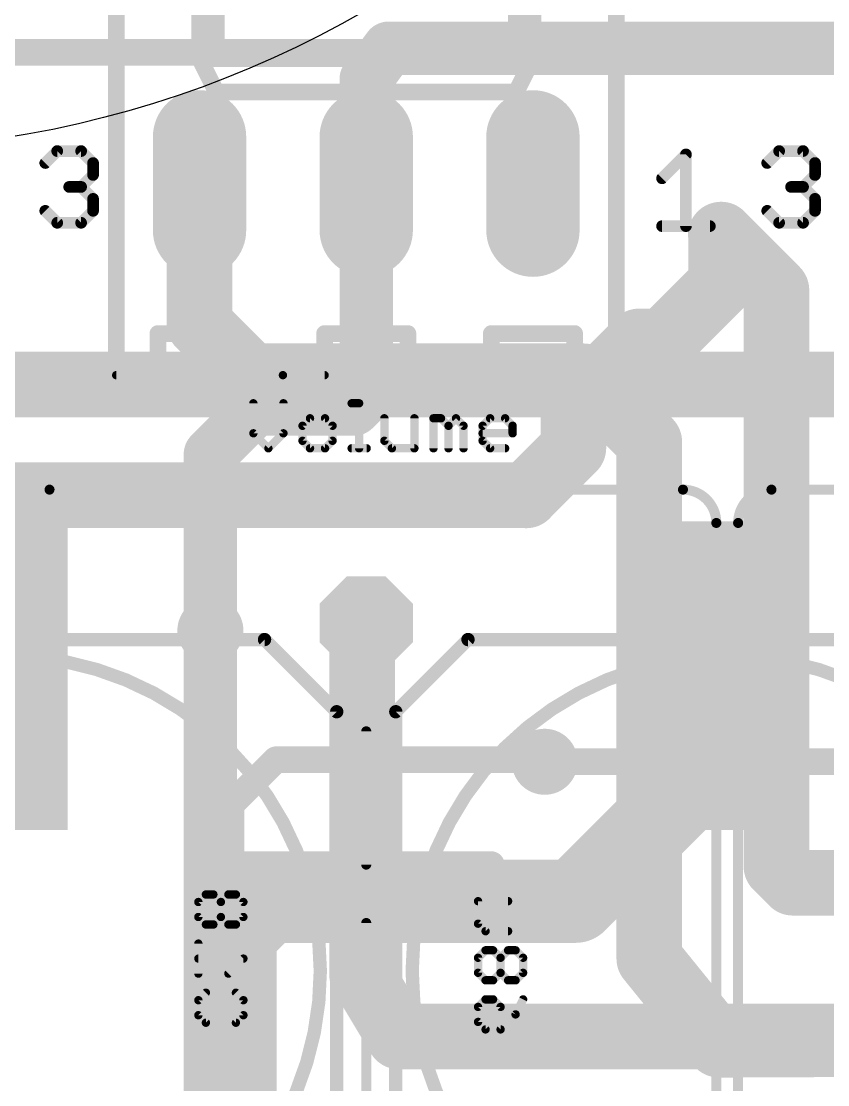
# Model space of a CAD drawing. Header units: inches. Extents: x -5 to 142, y -3 to 122.
# Drawn here: x 23.74 to 36.03, y 63.77 to 79.97 of the extents above; entities that cross this region are included whole.
import ezdxf

# ---------------------------------------------------------------- set-up
doc = ezdxf.new("R2010")
doc.units = ezdxf.units.IN
doc.header["$MEASUREMENT"] = 0
for name, color, linetype in [('1', 22, 'Continuous'), ('15', 22, 'Continuous'), ('16', 175, 'Continuous'), ('17', 82, 'Continuous'), ('18', 82, 'Continuous'), ('2', 175, 'Continuous'), ('21', 253, 'Continuous'), ('22', 253, 'Continuous'), ('26', 253, 'Continuous'), ('27', 253, 'Continuous'), ('28', 253, 'Continuous'), ('51', 253, 'Continuous'), ('52', 253, 'Continuous')]:
    doc.layers.add(name, color=color, linetype=linetype)

# ---------------------------------------------------------------- blocks, each defined once
blk = doc.blocks.new('OCTAGONP')
at = {"const_width": 0.5}
blk.add_lwpolyline([(-0.25, -0.1036), (-0.25, 0.1036), (-0.1036, 0.25), (0.1036, 0.25), (0.25, 0.1036), (0.25, -0.1036), (0.1036, -0.25), (-0.1036, -0.25), (-0.25, -0.1036), (-0.25, 0.1036)], dxfattribs=at)
blk = doc.blocks.new('ROUNDP')
at = {"const_width": 0.5}
blk.add_lwpolyline([(0, -0.25, 1), (0, 0.25, 1), (0, -0.25)], format="xyb", dxfattribs=at)
blk = doc.blocks.new('RECT')
blk.add_solid([(-0.5, -0.5), (0.5, -0.5), (-0.5, 0.5), (0.5, 0.5)])
blk = doc.blocks.new('LONGP100')
at = {"const_width": 1}
blk.add_lwpolyline([(-0.5, 0), (0.5, 0)], dxfattribs=at)
at = {"const_width": 0.5}
for points in [[(-0.5, 0.25, 1), (-0.5, -0.25)], [(0.5, -0.25, 1), (0.5, 0.25)]]:
    blk.add_lwpolyline(points, format="xyb", dxfattribs=at)
blk = doc.blocks.new('ROUNDV')
at = {"const_width": 0.5}
blk.add_lwpolyline([(0, -0.25, 1), (0, 0.25, 1), (0, -0.25)], format="xyb", dxfattribs=at)

msp = doc.modelspace()

# ---------------------------------------------------------------- linework, layer by layer
msp.add_circle((21, 94), 16)
at = {"layer": '1'}
for points, const_width in [([(29, 79.0938), (29.3438, 79.5625)], 0.8128), ([(29.3438, 79.5625), (44.1562, 79.5625)], 0.8128), ([(29, 77.5), (29, 79.0938)], 0.8128), ([(39.1875, 74.4375), (15.6475, 74.4375)], 1), ([(31.4375, 72.75), (18.25, 72.75)], 1), ([(28.9375, 70.7405), (29, 70.803)], 1), ([(28.9375, 65.4375), (28.9375, 70.7405)], 1), ([(26.625, 44), (26.625, 70.6875)], 0.8128), ([(31.7188, 68.6875), (41.2188, 68.6875)], 0.4064), ([(29.5, 64.5), (28.9375, 65.4375)], 1), ([(49.0625, 64.5), (29.5, 64.5)], 1)]:
    msp.add_lwpolyline(points, dxfattribs=dict(at, const_width=const_width))
for points, const_width in [([(29.3438, 79.7657, 1), (29.3438, 79.3593)], 0.4064), ([(29.5076, 79.4423, 1), (29.1799, 79.6827)], 0.4064), ([(29.2032, 79.0938, 1), (28.7968, 79.0938)], 0.4064), ([(28.8361, 79.2139, 1), (29.1639, 78.9736)], 0.4064), ([(28.7968, 77.5, 1), (29.2032, 77.5)], 0.4064), ([(31.4375, 72.5, 1), (31.4375, 73)], 0.5), ([(29.1875, 70.7405, 1), (28.6875, 70.7405)], 0.5), ([(28.7607, 70.9173, 1), (29.1143, 70.5637)], 0.5), ([(29.1768, 70.6262, 1), (28.8232, 70.9798)], 0.5), ([(26.8282, 70.6875, 1), (26.4218, 70.6875)], 0.4064), ([(31.7188, 68.7891, 1), (31.7188, 68.5859)], 0.2032), ([(29.1519, 65.5661, 1), (28.7231, 65.3089)], 0.5), ([(28.6875, 65.4375, 1), (29.1875, 65.4375)], 0.5), ([(29.5, 64.75, 1), (29.5, 64.25)], 0.5), ([(29.2856, 64.3714, 1), (29.7144, 64.6286)], 0.5)]:
    msp.add_lwpolyline(points, format="xyb", dxfattribs=dict(at, const_width=const_width))
at = {"layer": '15'}
for points, const_width in [([(45.875, 79.5), (20.8125, 79.5)], 0.4064), ([(26.46, 77.5), (26.46, 75.3525)], 1), ([(35.25, 75.875), (34.4062, 76.7188)], 1), ([(35.25, 67.0938), (35.25, 75.875)], 1), ([(26.46, 75.3525), (27.25, 74.5625)], 1), ([(27.25, 74.5625), (32.3125, 74.5625)], 1), ([(32.3125, 74.5625), (33.3125, 73.5625)], 1), ([(33.3125, 73.5625), (33.3125, 65.6875)], 1), ([(35.5, 66.8438), (35.25, 67.0938)], 1), ([(43.0312, 66.8438), (35.5, 66.8438)], 1), ([(33.3125, 65.6875), (34.375, 64.375)], 1), ([(34.375, 64.375), (49.5, 64.4375)], 1)]:
    msp.add_lwpolyline(points, dxfattribs=dict(at, const_width=const_width))
at = {"layer": '15', "const_width": 0.5}
for points in [[(26.71, 77.5, 1), (26.21, 77.5)], [(34.583, 76.8955, 1), (34.2295, 76.542)], [(35.5, 75.875, 1), (35, 75.875)], [(35.0732, 75.6982, 1), (35.4268, 76.0518)], [(26.6368, 75.5293, 1), (26.2832, 75.1757)], [(26.21, 75.3525, 1), (26.71, 75.3525)], [(27.25, 74.8125, 1), (27.25, 74.3125)], [(32.4893, 74.7393, 1), (32.1357, 74.3857)], [(32.3125, 74.3125, 1), (32.3125, 74.8125)], [(27.0732, 74.3857, 1), (27.4268, 74.7393)], [(33.5625, 73.5625, 1), (33.0625, 73.5625)], [(33.1357, 73.3857, 1), (33.4893, 73.7393)], [(35.4268, 67.2705, 1), (35.0732, 66.917)], [(35, 67.0938, 1), (35.5, 67.0938)], [(35.5, 67.0938, 1), (35.5, 66.5938)], [(35.3232, 66.667, 1), (35.6768, 67.0205)], [(33.5068, 65.8448, 1), (33.1182, 65.5302)], [(33.0625, 65.6875, 1), (33.5625, 65.6875)], [(34.374, 64.625, 1), (34.376, 64.125)], [(34.1807, 64.2177, 1), (34.5693, 64.5323)]]:
    msp.add_lwpolyline(points, format="xyb", dxfattribs=at)
at = {"layer": '16'}
for points, const_width in [([(29, 74.25), (29, 77.5)], 0.8128), ([(34.4062, 76.7188), (34.4062, 75.9688)], 1), ([(34.4062, 75.9688), (33.5312, 75.0938)], 1), ([(33.1562, 75.0938), (32.1562, 74.0938)], 1), ([(33.5312, 75.0938), (33.1562, 75.0938)], 1), ([(28.8125, 74.0625), (29, 74.25)], 0.8128), ([(32.1562, 74.0938), (32.1562, 73.4688)], 1), ([(26.625, 73.375), (27.3125, 74.0625)], 0.8128), ([(27.3125, 74.0625), (28.8125, 74.0625)], 0.8128), ([(32.1562, 73.4688), (31.4375, 72.75)], 1), ([(26.625, 70.6875), (26.625, 73.375)], 0.8128), ([(19.75, 66.25), (23.5, 70)], 1.27), ([(34.5, 70), (34.5, 68.875)], 1.27), ([(34.5, 68.875), (32.1875, 66.5625)], 1.27), ([(27.5, 66.5625), (27, 66.0625)], 1.27), ([(32.1875, 66.5625), (27.5, 66.5625)], 1.27), ([(27, 66.0625), (27, 57.25)], 1.27)]:
    msp.add_lwpolyline(points, dxfattribs=dict(at, const_width=const_width))
for points, const_width in [([(29.2032, 77.5, 1), (28.7968, 77.5)], 0.4064), ([(34.6562, 76.7188, 1), (34.1562, 76.7188)], 0.5), ([(34.583, 75.792, 1), (34.2295, 76.1455)], 0.5), ([(34.1562, 75.9688, 1), (34.6562, 75.9688)], 0.5), ([(33.1562, 75.3438, 1), (33.1562, 74.8438)], 0.5), ([(33.333, 74.917, 1), (32.9795, 75.2705)], 0.5), ([(33.5312, 74.8438, 1), (33.5312, 75.3438)], 0.5), ([(33.3545, 75.2705, 1), (33.708, 74.917)], 0.5), ([(29.1437, 74.1063, 1), (28.8563, 74.3937)], 0.4064), ([(32.4062, 74.0938, 1), (31.9062, 74.0938)], 0.5), ([(27.3125, 74.2657, 1), (27.3125, 73.8593)], 0.4064), ([(27.4562, 73.9188, 1), (27.1688, 74.2062)], 0.4064), ([(28.6688, 74.2062, 1), (28.9562, 73.9188)], 0.4064), ([(28.7968, 74.25, 1), (29.2032, 74.25)], 0.4064), ([(28.8125, 73.8593, 1), (28.8125, 74.2657)], 0.4064), ([(31.9795, 74.2705, 1), (32.333, 73.917)], 0.5), ([(32.333, 73.292, 1), (31.9795, 73.6455)], 0.5), ([(26.8282, 73.375, 1), (26.4218, 73.375)], 0.4064), ([(26.4813, 73.5187, 1), (26.7687, 73.2313)], 0.4064), ([(31.9062, 73.4688, 1), (32.4062, 73.4688)], 0.5), ([(31.2607, 72.9268, 1), (31.6143, 72.5732)], 0.5), ([(26.4218, 70.6875, 1), (26.8282, 70.6875)], 0.4064), ([(23.7245, 69.7755, 1), (23.2755, 70.2245)], 0.635), ([(34.8175, 70, 1), (34.1825, 70)], 0.635), ([(34.7245, 68.6505, 1), (34.2755, 69.0995)], 0.635), ([(34.1825, 68.875, 1), (34.8175, 68.875)], 0.635), ([(27.5, 66.88, 1), (27.5, 66.245)], 0.635), ([(27.7245, 66.338, 1), (27.2755, 66.787)], 0.635), ([(31.963, 66.787, 1), (32.412, 66.338)], 0.635), ([(32.1875, 66.245, 1), (32.1875, 66.88)], 0.635), ([(27.3175, 66.0625, 1), (26.6825, 66.0625)], 0.635), ([(26.7755, 66.287, 1), (27.2245, 65.838)], 0.635)]:
    msp.add_lwpolyline(points, format="xyb", dxfattribs=dict(at, const_width=const_width))
at = {"layer": '2', "const_width": 0.4064}
for points in [[(18.5625, 79.5), (45.875, 79.5)], [(26.9375, 68.0312), (27.625, 68.7188)], [(27.625, 68.7188), (31.6875, 68.7188)], [(31.6875, 68.7188), (31.7188, 68.6875)], [(26.9375, 47.9062), (26.9375, 68.0312)]]:
    msp.add_lwpolyline(points, dxfattribs=at)
at = {"layer": '2', "const_width": 0.2032}
for points in [[(27.625, 68.8203, 1), (27.625, 68.6172)], [(27.6968, 68.6469, 1), (27.5532, 68.7906)], [(31.7593, 68.7906, 1), (31.6157, 68.6469)], [(31.6875, 68.6172, 1), (31.6875, 68.8203)], [(31.6469, 68.6157, 1), (31.7906, 68.7593)], [(27.0391, 68.0312, 1), (26.8359, 68.0312)], [(26.8657, 68.1031, 1), (27.0093, 67.9594)]]:
    msp.add_lwpolyline(points, format="xyb", dxfattribs=at)
at = {"layer": '21'}
for points, const_width in [([(25.19, 77.5), (25.19, 80.421)], 0.254), ([(26.46, 79.405), (26.46, 80.421)], 0.254), ([(26.714, 80.421), (26.714, 79.405)], 0.254), ([(31.286, 80.421), (31.286, 79.405)], 0.254), ([(31.54, 79.405), (31.54, 80.421)], 0.254), ([(32.81, 77.5), (32.81, 80.421)], 0.254), ([(26.46, 79.405), (26.714, 79.405)], 0.254), ([(26.46, 79.405), (26.714, 78.897)], 0.254), ([(26.714, 79.405), (31.286, 79.405)], 0.254), ([(31.286, 79.405), (31.54, 79.405)], 0.254), ([(31.286, 78.897), (31.54, 79.405)], 0.254), ([(26.714, 78.897), (31.286, 78.897)], 0.254), ([(24.109, 77.8125), (24.2912, 77.9947)], 0.1778), ([(24.2912, 77.9947), (24.6556, 77.9947)], 0.1778), ([(24.6556, 77.9947), (24.8378, 77.8125)], 0.1778), ([(33.507, 77.5796), (33.8714, 77.9439)], 0.1778), ([(33.8714, 77.9439), (33.8714, 76.8508)], 0.1778), ([(35.109, 77.8125), (35.2912, 77.9947)], 0.1778), ([(35.2912, 77.9947), (35.6556, 77.9947)], 0.1778), ([(35.6556, 77.9947), (35.8378, 77.8125)], 0.1778), ([(24.8378, 77.8125), (24.8378, 77.6304)], 0.1778), ([(35.8378, 77.8125), (35.8378, 77.6304)], 0.1778), ([(24.8378, 77.6304), (24.6556, 77.4482)], 0.1778), ([(35.8378, 77.6304), (35.6556, 77.4482)], 0.1778), ([(24.6556, 77.4482), (24.4734, 77.4482)], 0.1778), ([(24.6556, 77.4482), (24.8378, 77.266)], 0.1778), ([(25.19, 77.5), (25.19, 74.579)], 0.254), ([(32.81, 77.5), (32.81, 74.579)], 0.254), ([(35.6556, 77.4482), (35.4734, 77.4482)], 0.1778), ([(35.6556, 77.4482), (35.8378, 77.266)], 0.1778), ([(24.8378, 77.266), (24.8378, 77.0838)], 0.1778), ([(35.8378, 77.266), (35.8378, 77.0838)], 0.1778), ([(24.2912, 76.9016), (24.109, 77.0838)], 0.1778), ([(24.8378, 77.0838), (24.6556, 76.9016)], 0.1778), ([(35.2912, 76.9016), (35.109, 77.0838)], 0.1778), ([(35.8378, 77.0838), (35.6556, 76.9016)], 0.1778), ([(24.6556, 76.9016), (24.2912, 76.9016)], 0.1778), ([(35.6556, 76.9016), (35.2912, 76.9016)], 0.1778), ([(33.507, 76.8508), (34.2358, 76.8508)], 0.1778), ([(25.825, 74.579), (25.825, 75.214)], 0.254), ([(25.825, 75.214), (27.095, 75.214)], 0.254), ([(27.095, 75.214), (27.095, 74.579)], 0.254), ([(28.365, 74.579), (28.365, 75.214)], 0.254), ([(28.365, 75.214), (29.635, 75.214)], 0.254), ([(29.635, 75.214), (29.635, 74.579)], 0.254), ([(30.905, 74.579), (30.905, 75.214)], 0.254), ([(30.905, 75.214), (32.175, 75.214)], 0.254), ([(32.175, 75.214), (32.175, 74.579)], 0.254), ([(25.19, 74.579), (27.73, 74.579)], 0.127), ([(25.444, 74.579), (25.825, 74.579)], 0.254), ([(27.095, 74.579), (25.825, 74.579)], 0.254), ([(27.095, 74.579), (28.365, 74.579)], 0.254), ([(28.365, 74.579), (27.73, 74.579)], 0.127), ([(29.635, 74.579), (28.365, 74.579)], 0.254), ([(29.635, 74.579), (30.905, 74.579)], 0.254), ([(32.175, 74.579), (30.905, 74.579)], 0.254), ([(32.175, 74.579), (32.81, 74.579)], 0.254), ([(24.174, 72.835), (33.826, 72.835)], 0.1524), ([(35.174, 72.835), (44.826, 72.835)], 0.1524), ([(34.334, 72.327), (34.334, 46.673)], 0.1524), ([(34.666, 46.673), (34.666, 72.327)], 0.1524), ([(29, 69.152), (29, 67.12)], 0.1524), ([(29, 67.12), (27.095, 67.12)], 0.4064), ([(30.905, 67.12), (29, 67.12)], 0.4064), ([(29, 66.231), (27.095, 66.231)], 0.4064), ([(30.905, 66.231), (29, 66.231)], 0.4064), ([(29, 66.231), (29, 49.848)], 0.1524)]:
    msp.add_lwpolyline(points, dxfattribs=dict(at, const_width=const_width))
for points, const_width in [([(26.46, 79.4685, 1), (26.46, 79.3415)], 0.127), ([(26.5168, 79.4334, 1), (26.4032, 79.3766)], 0.127), ([(26.3965, 79.405, 1), (26.5235, 79.405)], 0.127), ([(26.714, 79.4685, 1), (26.714, 79.3415)], 0.127), ([(26.6505, 79.405, 1), (26.7775, 79.405)], 0.127), ([(26.714, 79.3415, 1), (26.714, 79.4685)], 0.127), ([(31.286, 79.4685, 1), (31.286, 79.3415)], 0.127), ([(31.2225, 79.405, 1), (31.3495, 79.405)], 0.127), ([(31.286, 79.3415, 1), (31.286, 79.4685)], 0.127), ([(31.4765, 79.405, 1), (31.6035, 79.405)], 0.127), ([(31.5968, 79.3766, 1), (31.4832, 79.4334)], 0.127), ([(31.54, 79.3415, 1), (31.54, 79.4685)], 0.127), ([(26.714, 78.9605, 1), (26.714, 78.8335)], 0.127), ([(26.6572, 78.8686, 1), (26.7708, 78.9254)], 0.127), ([(31.2292, 78.9254, 1), (31.3428, 78.8686)], 0.127), ([(31.286, 78.8335, 1), (31.286, 78.9605)], 0.127), ([(24.2912, 78.0392, 1), (24.2912, 77.9503)], 0.0889), ([(24.3226, 77.9633, 1), (24.2598, 78.0262)], 0.0889), ([(24.687, 78.0262, 1), (24.6241, 77.9633)], 0.0889), ([(24.6556, 77.9503, 1), (24.6556, 78.0392)], 0.0889), ([(33.9158, 77.9439, 1), (33.8269, 77.9439)], 0.0889), ([(33.9028, 77.9125, 1), (33.8399, 77.9754)], 0.0889), ([(35.2912, 78.0392, 1), (35.2912, 77.9503)], 0.0889), ([(35.3226, 77.9633, 1), (35.2598, 78.0262)], 0.0889), ([(35.687, 78.0262, 1), (35.6241, 77.9633)], 0.0889), ([(35.6556, 77.9503, 1), (35.6556, 78.0392)], 0.0889), ([(24.0776, 77.844, 1), (24.1404, 77.7811)], 0.0889), ([(24.8822, 77.8125, 1), (24.7933, 77.8125)], 0.0889), ([(24.8063, 77.7811, 1), (24.8692, 77.844)], 0.0889), ([(35.0776, 77.844, 1), (35.1404, 77.7811)], 0.0889), ([(35.8822, 77.8125, 1), (35.7933, 77.8125)], 0.0889), ([(35.8063, 77.7811, 1), (35.8692, 77.844)], 0.0889), ([(24.7933, 77.6304, 1), (24.8822, 77.6304)], 0.0889), ([(24.8692, 77.5989, 1), (24.8063, 77.6618)], 0.0889), ([(33.4756, 77.611, 1), (33.5384, 77.5481)], 0.0889), ([(35.7933, 77.6304, 1), (35.8822, 77.6304)], 0.0889), ([(35.8692, 77.5989, 1), (35.8063, 77.6618)], 0.0889), ([(24.4734, 77.4926, 1), (24.4734, 77.4037)], 0.0889), ([(24.687, 77.4796, 1), (24.6241, 77.4167)], 0.0889), ([(24.6241, 77.4796, 1), (24.687, 77.4167)], 0.0889), ([(24.6556, 77.4037, 1), (24.6556, 77.4926)], 0.0889), ([(25.2535, 77.5, 1), (25.1265, 77.5)], 0.127), ([(25.1265, 77.5, 1), (25.2535, 77.5)], 0.127), ([(32.8735, 77.5, 1), (32.7465, 77.5)], 0.127), ([(32.7465, 77.5, 1), (32.8735, 77.5)], 0.127), ([(35.4734, 77.4926, 1), (35.4734, 77.4037)], 0.0889), ([(35.687, 77.4796, 1), (35.6241, 77.4167)], 0.0889), ([(35.6241, 77.4796, 1), (35.687, 77.4167)], 0.0889), ([(35.6556, 77.4037, 1), (35.6556, 77.4926)], 0.0889), ([(24.8822, 77.266, 1), (24.7933, 77.266)], 0.0889), ([(24.8063, 77.2345, 1), (24.8692, 77.2974)], 0.0889), ([(35.8822, 77.266, 1), (35.7933, 77.266)], 0.0889), ([(35.8063, 77.2345, 1), (35.8692, 77.2974)], 0.0889), ([(24.1404, 77.1152, 1), (24.0776, 77.0524)], 0.0889), ([(24.8692, 77.0524, 1), (24.8063, 77.1152)], 0.0889), ([(35.1404, 77.1152, 1), (35.0776, 77.0524)], 0.0889), ([(35.8692, 77.0524, 1), (35.8063, 77.1152)], 0.0889), ([(24.2912, 76.946, 1), (24.2912, 76.8572)], 0.0889), ([(24.6556, 76.8572, 1), (24.6556, 76.946)], 0.0889), ([(24.7933, 77.0838, 1), (24.8822, 77.0838)], 0.0889), ([(35.2912, 76.946, 1), (35.2912, 76.8572)], 0.0889), ([(35.6556, 76.8572, 1), (35.6556, 76.946)], 0.0889), ([(35.7933, 77.0838, 1), (35.8822, 77.0838)], 0.0889), ([(24.2598, 76.8702, 1), (24.3226, 76.933)], 0.0889), ([(24.6241, 76.933, 1), (24.687, 76.8702)], 0.0889), ([(33.507, 76.8952, 1), (33.507, 76.8064)], 0.0889), ([(33.8269, 76.8508, 1), (33.9158, 76.8508)], 0.0889), ([(34.2358, 76.8064, 1), (34.2358, 76.8952)], 0.0889), ([(35.2598, 76.8702, 1), (35.3226, 76.933)], 0.0889), ([(35.6241, 76.933, 1), (35.687, 76.8702)], 0.0889), ([(25.8885, 75.214, 1), (25.7615, 75.214)], 0.127), ([(25.825, 75.2775, 1), (25.825, 75.1505)], 0.127), ([(27.1585, 75.214, 1), (27.0315, 75.214)], 0.127), ([(27.095, 75.1505, 1), (27.095, 75.2775)], 0.127), ([(28.4285, 75.214, 1), (28.3015, 75.214)], 0.127), ([(28.365, 75.2775, 1), (28.365, 75.1505)], 0.127), ([(29.6985, 75.214, 1), (29.5715, 75.214)], 0.127), ([(29.635, 75.1505, 1), (29.635, 75.2775)], 0.127), ([(30.9685, 75.214, 1), (30.8415, 75.214)], 0.127), ([(30.905, 75.2775, 1), (30.905, 75.1505)], 0.127), ([(32.2385, 75.214, 1), (32.1115, 75.214)], 0.127), ([(32.175, 75.1505, 1), (32.175, 75.2775)], 0.127), ([(25.1265, 74.579, 1), (25.2535, 74.579)], 0.127), ([(25.19, 74.6108, 1), (25.19, 74.5472)], 0.0635), ([(25.444, 74.6425, 1), (25.444, 74.5155)], 0.127), ([(25.825, 74.6425, 1), (25.825, 74.5155)], 0.127), ([(25.7615, 74.579, 1), (25.8885, 74.579)], 0.127), ([(25.825, 74.5155, 1), (25.825, 74.6425)], 0.127), ([(27.095, 74.6425, 1), (27.095, 74.5155)], 0.127), ([(27.0315, 74.579, 1), (27.1585, 74.579)], 0.127), ([(27.095, 74.5155, 1), (27.095, 74.6425)], 0.127), ([(27.73, 74.6108, 1), (27.73, 74.5472)], 0.0635), ([(27.73, 74.5472, 1), (27.73, 74.6108)], 0.0635), ([(28.365, 74.6425, 1), (28.365, 74.5155)], 0.127), ([(28.3015, 74.579, 1), (28.4285, 74.579)], 0.127), ([(28.365, 74.5155, 1), (28.365, 74.6425)], 0.127), ([(28.365, 74.5472, 1), (28.365, 74.6108)], 0.0635), ([(29.635, 74.6425, 1), (29.635, 74.5155)], 0.127), ([(29.5715, 74.579, 1), (29.6985, 74.579)], 0.127), ([(29.635, 74.5155, 1), (29.635, 74.6425)], 0.127), ([(30.905, 74.6425, 1), (30.905, 74.5155)], 0.127), ([(30.8415, 74.579, 1), (30.9685, 74.579)], 0.127), ([(30.905, 74.5155, 1), (30.905, 74.6425)], 0.127), ([(32.175, 74.6425, 1), (32.175, 74.5155)], 0.127), ([(32.1115, 74.579, 1), (32.2385, 74.579)], 0.127), ([(32.175, 74.5155, 1), (32.175, 74.6425)], 0.127), ([(32.7465, 74.579, 1), (32.8735, 74.579)], 0.127), ([(32.81, 74.5155, 1), (32.81, 74.6425)], 0.127), ([(24.174, 72.835, 0.4142), (23.666, 72.327)], 0.1524), ([(24.174, 72.8731, 1), (24.174, 72.7969)], 0.0762), ([(24.174, 72.7969, 1), (24.174, 72.8731)], 0.0762), ([(34.334, 72.327, 0.4142), (33.826, 72.835)], 0.1524), ([(33.826, 72.8731, 1), (33.826, 72.7969)], 0.0762), ([(33.826, 72.7969, 1), (33.826, 72.8731)], 0.0762), ([(35.174, 72.835, 0.4142), (34.666, 72.327)], 0.1524), ([(35.174, 72.8731, 1), (35.174, 72.7969)], 0.0762), ([(35.174, 72.7969, 1), (35.174, 72.8731)], 0.0762), ([(34.3721, 72.327, 1), (34.2959, 72.327)], 0.0762), ([(34.2959, 72.327, 1), (34.3721, 72.327)], 0.0762), ([(34.7041, 72.327, 1), (34.6279, 72.327)], 0.0762), ([(34.6279, 72.327, 1), (34.7041, 72.327)], 0.0762), ([(29.0381, 69.152, 1), (28.9619, 69.152)], 0.0762), ([(27.095, 67.2216, 1), (27.095, 67.0184)], 0.2032), ([(29, 67.2216, 1), (29, 67.0184)], 0.2032), ([(29, 67.0184, 1), (29, 67.2216)], 0.2032), ([(30.905, 67.0184, 1), (30.905, 67.2216)], 0.2032), ([(28.9619, 67.12, 1), (29.0381, 67.12)], 0.0762), ([(27.095, 66.3326, 1), (27.095, 66.1294)], 0.2032), ([(29, 66.3326, 1), (29, 66.1294)], 0.2032), ([(29, 66.1294, 1), (29, 66.3326)], 0.2032), ([(29.0381, 66.231, 1), (28.9619, 66.231)], 0.0762), ([(30.905, 66.1294, 1), (30.905, 66.3326)], 0.2032)]:
    msp.add_lwpolyline(points, format="xyb", dxfattribs=dict(at, const_width=const_width))
at = {"layer": '22', "const_width": 0.2032}
for points in [[(28.55, 69.45), (27.45, 70.55)], [(30.55, 70.55), (29.45, 69.45)], [(28.55, 60.45), (28.55, 69.45)], [(29.45, 69.45), (29.45, 60.45)]]:
    msp.add_lwpolyline(points, dxfattribs=at)
at = {"layer": '22', "const_width": 0.1016}
for points in [[(27.4859, 70.5859, 1), (27.4141, 70.5141)], [(30.5859, 70.5141, 1), (30.5141, 70.5859)], [(28.6008, 69.45, 1), (28.4992, 69.45)], [(28.5141, 69.4141, 1), (28.5859, 69.4859)], [(29.5008, 69.45, 1), (29.3992, 69.45)], [(29.4141, 69.4859, 1), (29.4859, 69.4141)]]:
    msp.add_lwpolyline(points, format="xyb", dxfattribs=at)
at = {"layer": '26', "const_width": 0.0635}
for points in [[(26.4737, 66.5508, 1), (26.4102, 66.5508)], [(26.5563, 66.6969, 1), (26.5563, 66.6334)], [(26.5788, 66.6427, 1), (26.5339, 66.6876)], [(26.6932, 66.6876, 1), (26.6483, 66.6427)], [(26.6707, 66.6334, 1), (26.6707, 66.6969)], [(26.8169, 66.5508, 1), (26.7534, 66.5508)], [(26.8995, 66.6969, 1), (26.8995, 66.6334)], [(26.922, 66.6427, 1), (26.8771, 66.6876)], [(27.0364, 66.6876, 1), (26.9915, 66.6427)], [(27.0139, 66.6334, 1), (27.0139, 66.6969)], [(27.1601, 66.5508, 1), (27.0966, 66.5508)], [(26.4195, 66.5732, 1), (26.4644, 66.5283)], [(26.7627, 66.5732, 1), (26.8076, 66.5283)], [(26.7627, 66.5283, 1), (26.8076, 66.5732)], [(27.1059, 66.5283, 1), (27.1508, 66.5732)], [(26.4102, 66.322, 1), (26.4737, 66.322)], [(26.4644, 66.3444, 1), (26.4195, 66.2995)], [(26.7534, 66.322, 1), (26.8169, 66.322)], [(26.8076, 66.3444, 1), (26.7627, 66.2995)], [(26.8076, 66.2995, 1), (26.7627, 66.3444)], [(27.0966, 66.322, 1), (27.1601, 66.322)], [(27.1508, 66.2995, 1), (27.1059, 66.3444)], [(26.5563, 66.2393, 1), (26.5563, 66.1758)], [(26.5339, 66.1851, 1), (26.5788, 66.23)], [(26.6483, 66.23, 1), (26.6932, 66.1851)], [(26.6707, 66.1758, 1), (26.6707, 66.2393)], [(26.8995, 66.2393, 1), (26.8995, 66.1758)], [(26.8771, 66.1851, 1), (26.922, 66.23)], [(26.9915, 66.23, 1), (27.0364, 66.1851)], [(27.0139, 66.1758, 1), (27.0139, 66.2393)], [(26.4737, 65.9168, 1), (26.4102, 65.9168)], [(26.442, 65.7197, 1), (26.442, 65.6562)], [(27.1508, 65.6655, 1), (27.1059, 65.7104)], [(27.1283, 65.6562, 1), (27.1283, 65.7197)], [(26.4102, 65.4592, 1), (26.4737, 65.4592)], [(26.8771, 65.4816, 1), (26.922, 65.4367)], [(26.5788, 65.1459, 1), (26.5339, 65.1908)], [(27.0364, 65.1908, 1), (26.9915, 65.1459)], [(26.4737, 65.0539, 1), (26.4102, 65.0539)], [(26.4195, 65.0764, 1), (26.4644, 65.0315)], [(27.1601, 65.0539, 1), (27.0966, 65.0539)], [(27.1059, 65.0315, 1), (27.1508, 65.0764)], [(26.4102, 64.8252, 1), (26.4737, 64.8252)], [(26.4644, 64.8476, 1), (26.4195, 64.8027)], [(27.0966, 64.8252, 1), (27.1601, 64.8252)], [(27.1508, 64.8027, 1), (27.1059, 64.8476)], [(26.5563, 64.7425, 1), (26.5563, 64.679)], [(26.5339, 64.6883, 1), (26.5788, 64.7332)], [(26.9915, 64.7332, 1), (27.0364, 64.6883)], [(27.0139, 64.679, 1), (27.0139, 64.7425)]]:
    msp.add_lwpolyline(points, format="xyb", dxfattribs=at)
at = {"layer": '26', "const_width": 0.127}
for points in [[(26.5563, 66.6652), (26.442, 66.5508)], [(26.442, 66.5508), (26.442, 66.322)], [(26.6707, 66.6652), (26.5563, 66.6652)], [(26.7851, 66.5508), (26.6707, 66.6652)], [(26.8995, 66.6652), (26.7851, 66.5508)], [(26.7851, 66.322), (26.7851, 66.5508)], [(27.0139, 66.6652), (26.8995, 66.6652)], [(27.1283, 66.5508), (27.0139, 66.6652)], [(27.1283, 66.322), (27.1283, 66.5508)], [(26.442, 66.322), (26.5563, 66.2076)], [(26.6707, 66.2076), (26.7851, 66.322)], [(26.7851, 66.322), (26.8995, 66.2076)], [(27.0139, 66.2076), (27.1283, 66.322)], [(26.5563, 66.2076), (26.6707, 66.2076)], [(26.8995, 66.2076), (27.0139, 66.2076)], [(26.442, 65.4592), (26.442, 65.9168)], [(27.1283, 65.688), (26.442, 65.688)], [(26.8995, 65.4592), (27.1283, 65.688)], [(26.442, 65.0539), (26.5563, 65.1683)], [(27.0139, 65.1683), (27.1283, 65.0539)], [(26.442, 64.8252), (26.442, 65.0539)], [(27.1283, 65.0539), (27.1283, 64.8252)], [(26.5563, 64.7108), (26.442, 64.8252)], [(27.1283, 64.8252), (27.0139, 64.7108)], [(27.0139, 64.7108), (26.5563, 64.7108)]]:
    msp.add_lwpolyline(points, dxfattribs=at)
at = {"layer": '27', "const_width": 0.127}
for points in [[(27.2804, 74.151), (27.2804, 73.6934)], [(27.738, 73.6934), (27.738, 74.151)], [(28.7772, 74.151), (28.8916, 74.151)], [(28.8916, 74.151), (28.8916, 73.4646)], [(28.1432, 73.9222), (28.0288, 73.8078)], [(28.372, 73.9222), (28.1432, 73.9222)], [(28.4864, 73.8078), (28.372, 73.9222)], [(29.2762, 73.9222), (29.2762, 73.579)], [(29.7338, 73.4646), (29.7338, 73.9222)], [(30.0246, 73.4646), (30.0246, 73.9222)], [(30.0246, 73.9222), (30.139, 73.9222)], [(30.139, 73.9222), (30.2534, 73.8078)], [(30.2534, 73.8078), (30.3678, 73.9222)], [(30.3678, 73.9222), (30.4822, 73.8078)], [(30.773, 73.8078), (30.8874, 73.9222)], [(30.8874, 73.9222), (31.1162, 73.9222)], [(31.1162, 73.9222), (31.2306, 73.8078)], [(27.2804, 73.6934), (27.5092, 73.4646)], [(27.5092, 73.4646), (27.738, 73.6934)], [(28.0288, 73.8078), (28.0288, 73.579)], [(28.4864, 73.579), (28.4864, 73.8078)], [(30.2534, 73.8078), (30.2534, 73.4646)], [(30.4822, 73.8078), (30.4822, 73.4646)], [(30.773, 73.579), (30.773, 73.8078)], [(31.2306, 73.6934), (30.773, 73.6934)], [(31.2306, 73.8078), (31.2306, 73.6934)], [(28.0288, 73.579), (28.1432, 73.4646)], [(28.372, 73.4646), (28.4864, 73.579)], [(29.2762, 73.579), (29.3906, 73.4646)], [(30.8874, 73.4646), (30.773, 73.579)], [(28.1432, 73.4646), (28.372, 73.4646)], [(28.7772, 73.4646), (29.006, 73.4646)], [(29.3906, 73.4646), (29.7338, 73.4646)], [(31.1162, 73.4646), (30.8874, 73.4646)]]:
    msp.add_lwpolyline(points, dxfattribs=at)
at = {"layer": '27', "const_width": 0.0635}
for points in [[(27.3121, 74.151, 1), (27.2487, 74.151)], [(27.7697, 74.151, 1), (27.7062, 74.151)], [(28.7772, 74.1827, 1), (28.7772, 74.1192)], [(28.9234, 74.151, 1), (28.8599, 74.151)], [(28.8916, 74.1192, 1), (28.8916, 74.1827)], [(28.1432, 73.9539, 1), (28.1432, 73.8904)], [(28.1657, 73.8997, 1), (28.1208, 73.9446)], [(28.3945, 73.9446, 1), (28.3496, 73.8997)], [(28.372, 73.8904, 1), (28.372, 73.9539)], [(29.3079, 73.9222, 1), (29.2444, 73.9222)], [(29.7655, 73.9222, 1), (29.702, 73.9222)], [(30.0563, 73.9222, 1), (29.9928, 73.9222)], [(30.0246, 73.9539, 1), (30.0246, 73.8904)], [(30.1614, 73.9446, 1), (30.1165, 73.8997)], [(30.139, 73.8904, 1), (30.139, 73.9539)], [(30.3902, 73.9446, 1), (30.3453, 73.8997)], [(30.3902, 73.8997, 1), (30.3453, 73.9446)], [(30.8874, 73.9539, 1), (30.8874, 73.8904)], [(30.9099, 73.8997, 1), (30.865, 73.9446)], [(31.1386, 73.9446, 1), (31.0937, 73.8997)], [(31.1162, 73.8904, 1), (31.1162, 73.9539)], [(27.3029, 73.7158, 1), (27.2579, 73.6709)], [(27.7604, 73.6709, 1), (27.7155, 73.7158)], [(28.0606, 73.8078, 1), (27.9971, 73.8078)], [(28.0064, 73.8302, 1), (28.0513, 73.7853)], [(28.5182, 73.8078, 1), (28.4547, 73.8078)], [(28.464, 73.7853, 1), (28.5089, 73.8302)], [(30.2851, 73.8078, 1), (30.2216, 73.8078)], [(30.2309, 73.8302, 1), (30.2758, 73.7853)], [(30.2309, 73.7853, 1), (30.2758, 73.8302)], [(30.5139, 73.8078, 1), (30.4504, 73.8078)], [(30.4597, 73.7853, 1), (30.5046, 73.8302)], [(30.8048, 73.8078, 1), (30.7413, 73.8078)], [(30.773, 73.7251, 1), (30.773, 73.6616)], [(30.7506, 73.8302, 1), (30.7955, 73.7853)], [(31.2623, 73.8078, 1), (31.1988, 73.8078)], [(31.2081, 73.7853, 1), (31.253, 73.8302)], [(31.2306, 73.6616, 1), (31.2306, 73.7251)], [(27.2487, 73.6934, 1), (27.3121, 73.6934)], [(27.7062, 73.6934, 1), (27.7697, 73.6934)], [(28.0513, 73.6014, 1), (28.0064, 73.5565)], [(27.9971, 73.579, 1), (28.0606, 73.579)], [(28.4547, 73.579, 1), (28.5182, 73.579)], [(28.5089, 73.5565, 1), (28.464, 73.6014)], [(29.2444, 73.579, 1), (29.3079, 73.579)], [(29.2986, 73.6014, 1), (29.2537, 73.5565)], [(30.7413, 73.579, 1), (30.8048, 73.579)], [(30.7955, 73.6014, 1), (30.7506, 73.5565)], [(31.1988, 73.6934, 1), (31.2623, 73.6934)], [(27.4867, 73.4871, 1), (27.5316, 73.4421)], [(27.4867, 73.4421, 1), (27.5316, 73.4871)], [(28.1432, 73.4964, 1), (28.1432, 73.4329)], [(28.1208, 73.4421, 1), (28.1657, 73.4871)], [(28.3496, 73.4871, 1), (28.3945, 73.4421)], [(28.372, 73.4329, 1), (28.372, 73.4964)], [(28.7772, 73.4964, 1), (28.7772, 73.4329)], [(28.8599, 73.4646, 1), (28.9234, 73.4646)], [(29.006, 73.4329, 1), (29.006, 73.4964)], [(29.3906, 73.4964, 1), (29.3906, 73.4329)], [(29.3681, 73.4421, 1), (29.413, 73.4871)], [(29.702, 73.4646, 1), (29.7655, 73.4646)], [(29.7338, 73.4329, 1), (29.7338, 73.4964)], [(29.9928, 73.4646, 1), (30.0563, 73.4646)], [(30.2216, 73.4646, 1), (30.2851, 73.4646)], [(30.4504, 73.4646, 1), (30.5139, 73.4646)], [(30.8874, 73.4964, 1), (30.8874, 73.4329)], [(30.865, 73.4421, 1), (30.9099, 73.4871)], [(31.1162, 73.4329, 1), (31.1162, 73.4964)]]:
    msp.add_lwpolyline(points, format="xyb", dxfattribs=at)
at = {"layer": '28', "const_width": 0.127}
for points in [[(30.7035, 66.2197), (30.7035, 66.5629)], [(30.7035, 66.5629), (31.1611, 66.5629)], [(30.8179, 66.1053), (30.7035, 66.2197)], [(31.1611, 66.1053), (30.8179, 66.1053)], [(30.8179, 65.8145), (30.7035, 65.7001)], [(30.9323, 65.8145), (30.8179, 65.8145)], [(31.0467, 65.7001), (30.9323, 65.8145)], [(31.1611, 65.8145), (31.0467, 65.7001)], [(31.2755, 65.8145), (31.1611, 65.8145)], [(31.3899, 65.7001), (31.2755, 65.8145)], [(30.7035, 65.7001), (30.7035, 65.4713)], [(31.0467, 65.4713), (31.0467, 65.7001)], [(31.3899, 65.4713), (31.3899, 65.7001)], [(30.7035, 65.4713), (30.8179, 65.3569)], [(30.9323, 65.3569), (31.0467, 65.4713)], [(31.0467, 65.4713), (31.1611, 65.3569)], [(31.2755, 65.3569), (31.3899, 65.4713)], [(30.8179, 65.3569), (30.9323, 65.3569)], [(31.1611, 65.3569), (31.2755, 65.3569)], [(30.7035, 64.9517), (30.8179, 65.0661)], [(30.7035, 64.7229), (30.7035, 64.9517)], [(30.8179, 65.0661), (30.9323, 65.0661)], [(30.9323, 65.0661), (31.0467, 64.9517)], [(31.0467, 64.9517), (31.0467, 64.6085)], [(31.3899, 65.0661), (31.2755, 64.8373)], [(31.2755, 64.8373), (31.0467, 64.6085)], [(30.8179, 64.6085), (30.7035, 64.7229)], [(31.0467, 64.6085), (30.8179, 64.6085)]]:
    msp.add_lwpolyline(points, dxfattribs=at)
at = {"layer": '28', "const_width": 0.0635}
for points in [[(30.7353, 66.5629, 1), (30.6718, 66.5629)], [(30.7035, 66.5947, 1), (30.7035, 66.5312)], [(31.1611, 66.5312, 1), (31.1611, 66.5947)], [(30.726, 66.2422, 1), (30.681, 66.1973)], [(30.6718, 66.2197, 1), (30.7353, 66.2197)], [(30.8179, 66.1371, 1), (30.8179, 66.0736)], [(30.7954, 66.0829, 1), (30.8403, 66.1278)], [(31.1611, 66.0736, 1), (31.1611, 66.1371)], [(30.8179, 65.8463, 1), (30.8179, 65.7828)], [(30.8403, 65.7921, 1), (30.7954, 65.837)], [(30.9547, 65.837, 1), (30.9098, 65.7921)], [(30.9323, 65.7828, 1), (30.9323, 65.8463)], [(31.1611, 65.8463, 1), (31.1611, 65.7828)], [(31.1835, 65.7921, 1), (31.1386, 65.837)], [(31.2979, 65.837, 1), (31.253, 65.7921)], [(31.2755, 65.7828, 1), (31.2755, 65.8463)], [(30.7353, 65.7001, 1), (30.6718, 65.7001)], [(30.681, 65.7226, 1), (30.726, 65.6777)], [(31.0784, 65.7001, 1), (31.0149, 65.7001)], [(31.0242, 65.7226, 1), (31.0691, 65.6777)], [(31.0242, 65.6777, 1), (31.0691, 65.7226)], [(31.4216, 65.7001, 1), (31.3581, 65.7001)], [(31.3674, 65.6777, 1), (31.4123, 65.7226)], [(30.726, 65.4938, 1), (30.681, 65.4489)], [(30.6718, 65.4713, 1), (30.7353, 65.4713)], [(31.0691, 65.4938, 1), (31.0242, 65.4489)], [(31.0149, 65.4713, 1), (31.0784, 65.4713)], [(31.0691, 65.4489, 1), (31.0242, 65.4938)], [(31.3581, 65.4713, 1), (31.4216, 65.4713)], [(31.4123, 65.4489, 1), (31.3674, 65.4938)], [(30.8179, 65.3887, 1), (30.8179, 65.3252)], [(30.7954, 65.3345, 1), (30.8403, 65.3794)], [(30.9098, 65.3794, 1), (30.9547, 65.3345)], [(30.9323, 65.3252, 1), (30.9323, 65.3887)], [(31.1611, 65.3887, 1), (31.1611, 65.3252)], [(31.1386, 65.3345, 1), (31.1835, 65.3794)], [(31.253, 65.3794, 1), (31.2979, 65.3345)], [(31.2755, 65.3252, 1), (31.2755, 65.3887)], [(30.7353, 64.9517, 1), (30.6718, 64.9517)], [(30.681, 64.9741, 1), (30.726, 64.9292)], [(30.8179, 65.0978, 1), (30.8179, 65.0343)], [(30.8403, 65.0436, 1), (30.7954, 65.0885)], [(30.9547, 65.0885, 1), (30.9098, 65.0436)], [(30.9323, 65.0343, 1), (30.9323, 65.0978)], [(31.0784, 64.9517, 1), (31.0149, 64.9517)], [(31.0242, 64.9292, 1), (31.0691, 64.9741)], [(31.4183, 65.0519, 1), (31.3615, 65.0803)], [(31.2471, 64.8515, 1), (31.3039, 64.8231)], [(31.2979, 64.8148, 1), (31.253, 64.8597)], [(30.726, 64.7453, 1), (30.681, 64.7004)], [(30.6718, 64.7229, 1), (30.7353, 64.7229)], [(30.8179, 64.6403, 1), (30.8179, 64.5768)], [(31.0467, 64.5768, 1), (31.0467, 64.6403)], [(30.7954, 64.586, 1), (30.8403, 64.631)], [(31.0242, 64.631, 1), (31.0691, 64.586)], [(31.0149, 64.6085, 1), (31.0784, 64.6085)]]:
    msp.add_lwpolyline(points, format="xyb", dxfattribs=at)
at = {"layer": '52', "const_width": 0.2032}
for points in [[(27.45, 70.55), (19.55, 70.55)], [(38.45, 70.55), (30.55, 70.55)]]:
    msp.add_lwpolyline(points, dxfattribs=at)
at = {"layer": '52'}
for points, const_width in [([(27.45, 70.4992, 1), (27.45, 70.6008)], 0.1016), ([(30.55, 70.6008, 1), (30.55, 70.4992)], 0.1016), ([(23.5, 60.7, 1), (23.5, 70.3, 1), (23.5, 60.7)], 0.2032), ([(34.5, 60.7, 1), (34.5, 70.3, 1), (34.5, 60.7)], 0.2032)]:
    msp.add_lwpolyline(points, format="xyb", dxfattribs=dict(at, const_width=const_width))

# ---------------------------------------------------------------- block references
at = {"layer": '16', "xscale": 4.7, "yscale": 1.9, "rotation": 90}
for p in [(23.5, 70), (34.5, 70)]:
    msp.add_blockref('RECT', p, dxfattribs=at)
at = {"layer": '17', "xscale": 1.4224, "yscale": 1.4224}
for name, p, rotation in [('LONGP100', (26.46, 77.5), 90), ('LONGP100', (26.46, 77.5), 90), ('LONGP100', (29, 77.5), 90), ('LONGP100', (29, 77.5), 90), ('LONGP100', (31.54, 77.5), 90), ('LONGP100', (31.54, 77.5), 90), ('ROUNDP', (26.46, 77.5), 90), ('ROUNDP', (26.46, 77.5), 90), ('ROUNDP', (29, 77.5), 90), ('ROUNDP', (29, 77.5), 90), ('ROUNDP', (31.54, 77.5), 90), ('ROUNDP', (31.54, 77.5), 90), ('OCTAGONP', (29, 70.803), 270), ('ROUNDP', (29, 70.803), 270), ('ROUNDP', (29, 70.803), 270), ('OCTAGONP', (29, 70.803), 270)]:
    msp.add_blockref(name, p, dxfattribs=dict(at, rotation=rotation))
at = {"layer": '18'}
for p, xscale, yscale in [((34.4062, 76.7188), 1.0064, 1.0064), ((34.4062, 76.7188), 1.0064, 1.0064), ((34.4062, 76.7188), 0.9048, 0.9048), ((34.4062, 76.7188), 0.9048, 0.9048), ((31.4375, 72.75), 1.0064, 1.0064), ((31.4375, 72.75), 1.0064, 1.0064), ((31.4375, 72.75), 0.9048, 0.9048), ((31.4375, 72.75), 0.9048, 0.9048), ((26.625, 70.6875), 1.0064, 1.0064), ((26.625, 70.6875), 1.0064, 1.0064), ((26.625, 70.6875), 0.9048, 0.9048), ((26.625, 70.6875), 0.9048, 0.9048), ((31.7188, 68.6875), 1.0064, 1.0064), ((31.7188, 68.6875), 1.0064, 1.0064), ((31.7188, 68.6875), 0.9048, 0.9048), ((31.7188, 68.6875), 0.9048, 0.9048)]:
    msp.add_blockref('ROUNDV', p, dxfattribs=dict(at, xscale=xscale, yscale=yscale))
at = {"layer": '51', "xscale": 0.508, "yscale": 0.508}
for p in [(26.46, 77.5), (29, 77.5), (31.54, 77.5)]:
    msp.add_blockref('RECT', p, dxfattribs=at)

doc.saveas('drawing.dxf')
